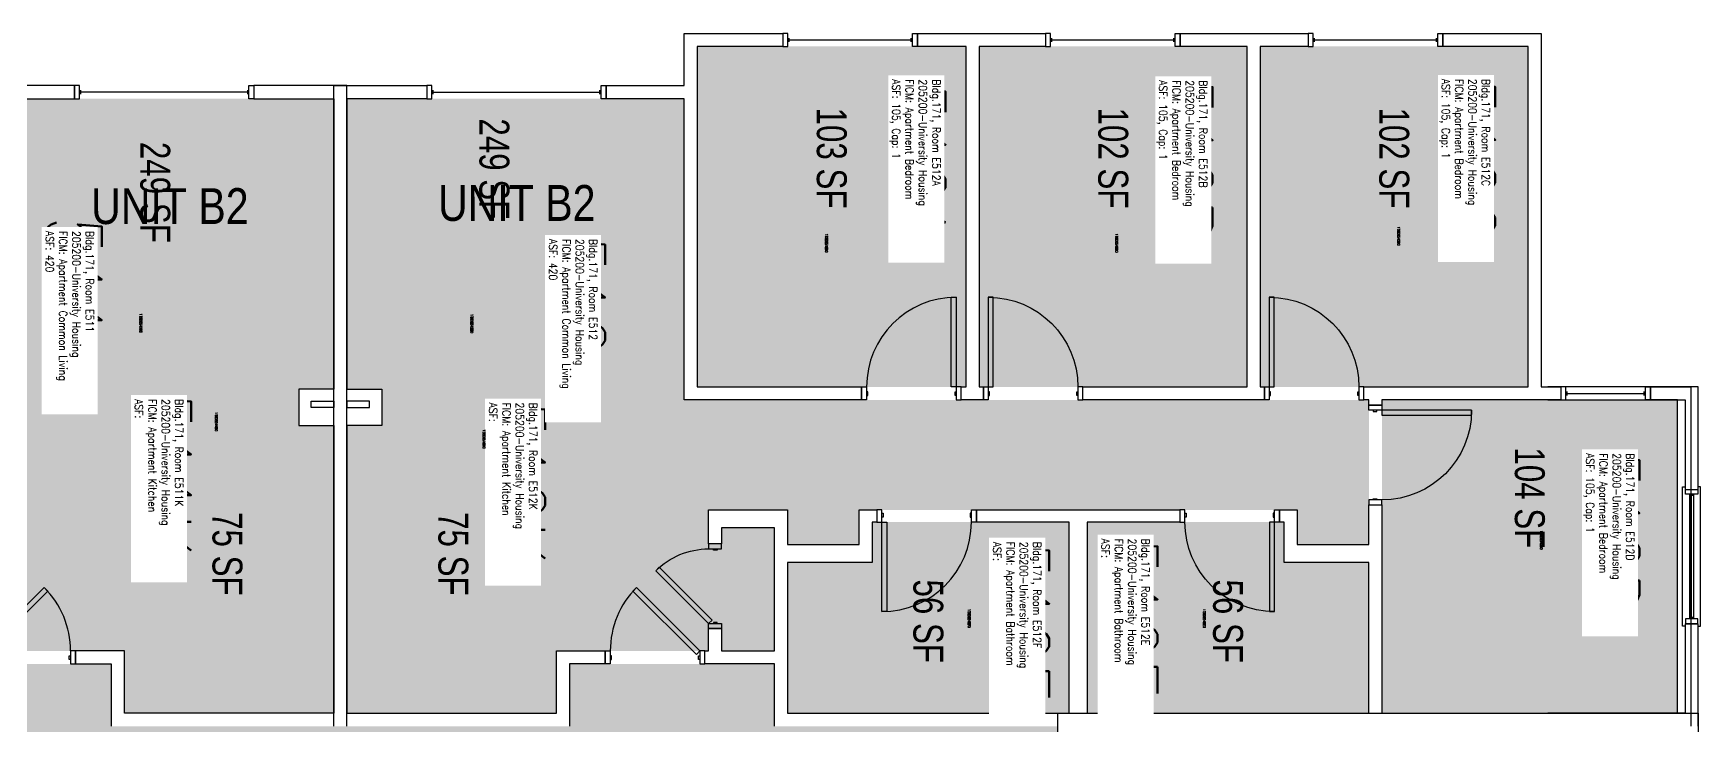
# Model space of a CAD drawing. Header units: inches. Extents: x 9163 to 12690, y -254 to 1288.
# Drawn here: x 12000 to 12670, y 1009 to 1288 of the extents above; entities that cross this region are included whole.
import ezdxf
from ezdxf.enums import TextEntityAlignment as Align

# ---------------------------------------------------------------- set-up
doc = ezdxf.new("R2010")
doc.units = ezdxf.units.IN
doc.header["$LTSCALE"] = 48
doc.header["$MEASUREMENT"] = 0
for name, color, linetype in [('A-AREA-IDEN', 1, 'Continuous'), ('A-DOOR', 2, 'Continuous'), ('A-GLAZ', 1, 'Continuous'), ('A-IDEN-RNUM', 7, 'Continuous'), ('A-IDEN-SNUM', 4, 'Continuous'), ('A-IDEN-VNUM', 4, 'Continuous'), ('A-WALL', 5, 'Continuous'), ('AREA-TEXT', 3, 'Continuous'), ('Rooms-Category-Color', 7, 'Continuous'), ('Rooms-College-Color', 7, 'Continuous'), ('Rooms-Department-Color', 7, 'Continuous'), ('Rooms-Division-Color', 7, 'Continuous'), ('Rooms-Information', 7, 'Continuous')]:
    doc.layers.add(name, color=color, linetype=linetype)
doc.styles.add('AREA', font='arial.ttf', dxfattribs={"width": 0.75, "height": 12})
doc.styles.add('ROOMSNUMBER', font='txt.shx', dxfattribs={"height": 0.03})
doc.styles.add('ROOMVNUMBER', font='simplex.shx', dxfattribs={"width": 0.85})
doc.styles.get("Standard").update_dxf_attribs({"font": 'ARIALN.TTF'})

msp = doc.modelspace()

# ---------------------------------------------------------------- hatches: boundary and pattern name
h = msp.add_hatch()
h.set_pattern_fill('ANSI31', color=256, style=0)
h.set_pattern_definition([(135, (12724.81471, 1660.34839), (0.088388348, 0.088388348), [])])
h.paths.add_polyline_path([(12393.34, 1076.4), (12334.61, 1076.4), (12334.61, 1067.19), (12393.34, 1067.19)], flags=9)
at = {"layer": 'Rooms-Category-Color', "true_color": 0x728ef3}
for points in [[(12374.58, 1282.26), (12266.58, 1282.26), (12266.58, 1145.51), (12374.58, 1145.51), (12374.57, 1281.81)], [(12487.46, 1282.26), (12379.83, 1282.26), (12379.82, 1145.52), (12487.46, 1145.51), (12487.44, 1281.81)], [(12492.71, 1282.26), (12600.33, 1282.26), (12600.33, 1145.51), (12492.69, 1145.52), (12492.69, 1281.81)], [(12120.58, 1144.63), (12036.44, 1144.63), (12036.44, 1039.51), (11975.31, 1039.51), (11975.31, 1048.46), (11970.06, 1048.46), (11970.06, 1039.51), (11948.87, 1039.51), (11948.87, 1088.88), (11970.06, 1088.88), (11970.06, 1082.46), (11975.31, 1082.46), (11975.31, 1096.13), (11943.62, 1096.13), (11943.62, 1082.26), (11914.87, 1082.26), (11914.87, 1096.13), (11738.83, 1096.13), (11738.83, 1082.26), (11710.08, 1082.26), (11710.08, 1140.26), (11985.08, 1140.26), (11985.08, 1261.26), (12120.58, 1261.26)], [(12125.83, 1144.63), (12209.98, 1144.63), (12209.98, 1039.51), (12271.1, 1039.51), (12271.1, 1048.46), (12276.35, 1048.46), (12276.35, 1039.51), (12297.55, 1039.51), (12297.55, 1088.88), (12276.35, 1088.88), (12276.35, 1082.46), (12271.1, 1082.46), (12271.1, 1096.13), (12302.8, 1096.13), (12302.8, 1082.26), (12331.55, 1082.26), (12331.55, 1096.13), (12507.58, 1096.13), (12507.58, 1082.26), (12536.33, 1082.26), (12536.33, 1140.26), (12261.33, 1140.26), (12261.33, 1261.26), (12125.83, 1261.26)], [(12036.44, 1014.51), (12036.44, 1144.63), (12106.58, 1144.63), (12106.58, 1130.01), (12120.58, 1130.01), (12120.58, 1014.51)], [(12209.98, 1014.51), (12209.98, 1144.63), (12139.83, 1144.63), (12139.83, 1130.01), (12125.83, 1130.01), (12125.83, 1014.51)], [(12660.32, 1014.51), (12660.33, 1140.26), (12541.58, 1140.26), (12541.58, 1014.51)], [(12415.93, 1014.51), (12302.8, 1014.51), (12302.8, 1075.01), (12336.8, 1075.01), (12336.8, 1091.26), (12415.94, 1091.26)], [(12502.32, 1091.26), (12423.19, 1091.26), (12423.19, 1014.51), (12536.32, 1014.51), (12536.33, 1075.01), (12502.33, 1075.01)]]:
    msp.add_hatch(color=171, dxfattribs=at).paths.add_polyline_path(points)
at = {"layer": 'Rooms-Category-Color', "true_color": 0xadadad}
msp.add_hatch(color=253, dxfattribs=at).paths.add_polyline_path([(11567.83, 967.26), (11573.08, 967.26), (11573.08, 955.26), (11586.08, 955.26), (11586.08, 949.26), (11718.14, 949.26), (11718.14, 925.25), (11979.46, 925.25), (11979.46, 949.26), (12351.33, 949.26), (12351.33, 915.16), (12326.33, 915.16), (12326.33, 856.04), (12351.33, 856.04), (12351.33, 233.63), (12411.33, 233.63), (12411.33, 271.26), (12411.33, 837.54), (12436.33, 837.54), (12436.33, 919.86), (12411.33, 919.86), (12411.33, 1009.26), (12297.55, 1009.26), (12297.55, 1034.26), (12215.23, 1034.26), (12215.23, 1009.26), (12031.19, 1009.26), (12031.19, 1034.26), (11948.87, 1034.26), (11948.87, 1009.26), (11567.83, 1009.26)])
at = {"layer": 'Rooms-College-Color', "true_color": 0xadadad}
for points in [[(12374.58, 1282.26), (12266.58, 1282.26), (12266.58, 1145.51), (12374.58, 1145.51), (12374.57, 1281.81)], [(12487.46, 1282.26), (12379.83, 1282.26), (12379.82, 1145.52), (12487.46, 1145.51), (12487.44, 1281.81)], [(12492.71, 1282.26), (12600.33, 1282.26), (12600.33, 1145.51), (12492.69, 1145.52), (12492.69, 1281.81)], [(12120.58, 1144.63), (12036.44, 1144.63), (12036.44, 1039.51), (11975.31, 1039.51), (11975.31, 1048.46), (11970.06, 1048.46), (11970.06, 1039.51), (11948.87, 1039.51), (11948.87, 1088.88), (11970.06, 1088.88), (11970.06, 1082.46), (11975.31, 1082.46), (11975.31, 1096.13), (11943.62, 1096.13), (11943.62, 1082.26), (11914.87, 1082.26), (11914.87, 1096.13), (11738.83, 1096.13), (11738.83, 1082.26), (11710.08, 1082.26), (11710.08, 1140.26), (11985.08, 1140.26), (11985.08, 1261.26), (12120.58, 1261.26)], [(12125.83, 1144.63), (12209.98, 1144.63), (12209.98, 1039.51), (12271.1, 1039.51), (12271.1, 1048.46), (12276.35, 1048.46), (12276.35, 1039.51), (12297.55, 1039.51), (12297.55, 1088.88), (12276.35, 1088.88), (12276.35, 1082.46), (12271.1, 1082.46), (12271.1, 1096.13), (12302.8, 1096.13), (12302.8, 1082.26), (12331.55, 1082.26), (12331.55, 1096.13), (12507.58, 1096.13), (12507.58, 1082.26), (12536.33, 1082.26), (12536.33, 1140.26), (12261.33, 1140.26), (12261.33, 1261.26), (12125.83, 1261.26)], [(12036.44, 1014.51), (12036.44, 1144.63), (12106.58, 1144.63), (12106.58, 1130.01), (12120.58, 1130.01), (12120.58, 1014.51)], [(12209.98, 1014.51), (12209.98, 1144.63), (12139.83, 1144.63), (12139.83, 1130.01), (12125.83, 1130.01), (12125.83, 1014.51)], [(12660.32, 1014.51), (12660.33, 1140.26), (12541.58, 1140.26), (12541.58, 1014.51)], [(12415.93, 1014.51), (12302.8, 1014.51), (12302.8, 1075.01), (12336.8, 1075.01), (12336.8, 1091.26), (12415.94, 1091.26)], [(12502.32, 1091.26), (12423.19, 1091.26), (12423.19, 1014.51), (12536.32, 1014.51), (12536.33, 1075.01), (12502.33, 1075.01)], [(11567.83, 967.26), (11573.08, 967.26), (11573.08, 955.26), (11586.08, 955.26), (11586.08, 949.26), (11718.14, 949.26), (11718.14, 925.25), (11979.46, 925.25), (11979.46, 949.26), (12351.33, 949.26), (12351.33, 915.16), (12326.33, 915.16), (12326.33, 856.04), (12351.33, 856.04), (12351.33, 233.63), (12411.33, 233.63), (12411.33, 271.26), (12411.33, 837.54), (12436.33, 837.54), (12436.33, 919.86), (12411.33, 919.86), (12411.33, 1009.26), (12297.55, 1009.26), (12297.55, 1034.26), (12215.23, 1034.26), (12215.23, 1009.26), (12031.19, 1009.26), (12031.19, 1034.26), (11948.87, 1034.26), (11948.87, 1009.26), (11567.83, 1009.26)]]:
    msp.add_hatch(color=253, dxfattribs=at).paths.add_polyline_path(points)
at = {"layer": 'Rooms-Department-Color', "true_color": 0x604aed}
for points in [[(12374.58, 1282.26), (12266.58, 1282.26), (12266.58, 1145.51), (12374.58, 1145.51), (12374.57, 1281.81)], [(12487.46, 1282.26), (12379.83, 1282.26), (12379.82, 1145.52), (12487.46, 1145.51), (12487.44, 1281.81)], [(12492.71, 1282.26), (12600.33, 1282.26), (12600.33, 1145.51), (12492.69, 1145.52), (12492.69, 1281.81)], [(12120.58, 1144.63), (12036.44, 1144.63), (12036.44, 1039.51), (11975.31, 1039.51), (11975.31, 1048.46), (11970.06, 1048.46), (11970.06, 1039.51), (11948.87, 1039.51), (11948.87, 1088.88), (11970.06, 1088.88), (11970.06, 1082.46), (11975.31, 1082.46), (11975.31, 1096.13), (11943.62, 1096.13), (11943.62, 1082.26), (11914.87, 1082.26), (11914.87, 1096.13), (11738.83, 1096.13), (11738.83, 1082.26), (11710.08, 1082.26), (11710.08, 1140.26), (11985.08, 1140.26), (11985.08, 1261.26), (12120.58, 1261.26)], [(12125.83, 1144.63), (12209.98, 1144.63), (12209.98, 1039.51), (12271.1, 1039.51), (12271.1, 1048.46), (12276.35, 1048.46), (12276.35, 1039.51), (12297.55, 1039.51), (12297.55, 1088.88), (12276.35, 1088.88), (12276.35, 1082.46), (12271.1, 1082.46), (12271.1, 1096.13), (12302.8, 1096.13), (12302.8, 1082.26), (12331.55, 1082.26), (12331.55, 1096.13), (12507.58, 1096.13), (12507.58, 1082.26), (12536.33, 1082.26), (12536.33, 1140.26), (12261.33, 1140.26), (12261.33, 1261.26), (12125.83, 1261.26)], [(12036.44, 1014.51), (12036.44, 1144.63), (12106.58, 1144.63), (12106.58, 1130.01), (12120.58, 1130.01), (12120.58, 1014.51)], [(12209.98, 1014.51), (12209.98, 1144.63), (12139.83, 1144.63), (12139.83, 1130.01), (12125.83, 1130.01), (12125.83, 1014.51)], [(12660.32, 1014.51), (12660.33, 1140.26), (12541.58, 1140.26), (12541.58, 1014.51)], [(12415.93, 1014.51), (12302.8, 1014.51), (12302.8, 1075.01), (12336.8, 1075.01), (12336.8, 1091.26), (12415.94, 1091.26)], [(12502.32, 1091.26), (12423.19, 1091.26), (12423.19, 1014.51), (12536.32, 1014.51), (12536.33, 1075.01), (12502.33, 1075.01)]]:
    msp.add_hatch(color=173, dxfattribs=at).paths.add_polyline_path(points)
at = {"layer": 'Rooms-Department-Color', "true_color": 0xacacac}
msp.add_hatch(color=253, dxfattribs=at).paths.add_polyline_path([(11567.83, 967.26), (11573.08, 967.26), (11573.08, 955.26), (11586.08, 955.26), (11586.08, 949.26), (11718.14, 949.26), (11718.14, 925.25), (11979.46, 925.25), (11979.46, 949.26), (12351.33, 949.26), (12351.33, 915.16), (12326.33, 915.16), (12326.33, 856.04), (12351.33, 856.04), (12351.33, 233.63), (12411.33, 233.63), (12411.33, 271.26), (12411.33, 837.54), (12436.33, 837.54), (12436.33, 919.86), (12411.33, 919.86), (12411.33, 1009.26), (12297.55, 1009.26), (12297.55, 1034.26), (12215.23, 1034.26), (12215.23, 1009.26), (12031.19, 1009.26), (12031.19, 1034.26), (11948.87, 1034.26), (11948.87, 1009.26), (11567.83, 1009.26)])
at = {"layer": 'Rooms-Division-Color', "true_color": 0x604aed}
for points in [[(12374.58, 1282.26), (12266.58, 1282.26), (12266.58, 1145.51), (12374.58, 1145.51), (12374.57, 1281.81)], [(12487.46, 1282.26), (12379.83, 1282.26), (12379.82, 1145.52), (12487.46, 1145.51), (12487.44, 1281.81)], [(12492.71, 1282.26), (12600.33, 1282.26), (12600.33, 1145.51), (12492.69, 1145.52), (12492.69, 1281.81)], [(12120.58, 1144.63), (12036.44, 1144.63), (12036.44, 1039.51), (11975.31, 1039.51), (11975.31, 1048.46), (11970.06, 1048.46), (11970.06, 1039.51), (11948.87, 1039.51), (11948.87, 1088.88), (11970.06, 1088.88), (11970.06, 1082.46), (11975.31, 1082.46), (11975.31, 1096.13), (11943.62, 1096.13), (11943.62, 1082.26), (11914.87, 1082.26), (11914.87, 1096.13), (11738.83, 1096.13), (11738.83, 1082.26), (11710.08, 1082.26), (11710.08, 1140.26), (11985.08, 1140.26), (11985.08, 1261.26), (12120.58, 1261.26)], [(12125.83, 1144.63), (12209.98, 1144.63), (12209.98, 1039.51), (12271.1, 1039.51), (12271.1, 1048.46), (12276.35, 1048.46), (12276.35, 1039.51), (12297.55, 1039.51), (12297.55, 1088.88), (12276.35, 1088.88), (12276.35, 1082.46), (12271.1, 1082.46), (12271.1, 1096.13), (12302.8, 1096.13), (12302.8, 1082.26), (12331.55, 1082.26), (12331.55, 1096.13), (12507.58, 1096.13), (12507.58, 1082.26), (12536.33, 1082.26), (12536.33, 1140.26), (12261.33, 1140.26), (12261.33, 1261.26), (12125.83, 1261.26)], [(12036.44, 1014.51), (12036.44, 1144.63), (12106.58, 1144.63), (12106.58, 1130.01), (12120.58, 1130.01), (12120.58, 1014.51)], [(12209.98, 1014.51), (12209.98, 1144.63), (12139.83, 1144.63), (12139.83, 1130.01), (12125.83, 1130.01), (12125.83, 1014.51)], [(12660.32, 1014.51), (12660.33, 1140.26), (12541.58, 1140.26), (12541.58, 1014.51)], [(12415.93, 1014.51), (12302.8, 1014.51), (12302.8, 1075.01), (12336.8, 1075.01), (12336.8, 1091.26), (12415.94, 1091.26)], [(12502.32, 1091.26), (12423.19, 1091.26), (12423.19, 1014.51), (12536.32, 1014.51), (12536.33, 1075.01), (12502.33, 1075.01)]]:
    msp.add_hatch(color=173, dxfattribs=at).paths.add_polyline_path(points)
at = {"layer": 'Rooms-Division-Color', "true_color": 0xadadad}
msp.add_hatch(color=253, dxfattribs=at).paths.add_polyline_path([(11567.83, 967.26), (11573.08, 967.26), (11573.08, 955.26), (11586.08, 955.26), (11586.08, 949.26), (11718.14, 949.26), (11718.14, 925.25), (11979.46, 925.25), (11979.46, 949.26), (12351.33, 949.26), (12351.33, 915.16), (12326.33, 915.16), (12326.33, 856.04), (12351.33, 856.04), (12351.33, 233.63), (12411.33, 233.63), (12411.33, 271.26), (12411.33, 837.54), (12436.33, 837.54), (12436.33, 919.86), (12411.33, 919.86), (12411.33, 1009.26), (12297.55, 1009.26), (12297.55, 1034.26), (12215.23, 1034.26), (12215.23, 1009.26), (12031.19, 1009.26), (12031.19, 1034.26), (11948.87, 1034.26), (11948.87, 1009.26), (11567.83, 1009.26)])

# ---------------------------------------------------------------- linework, layer by layer
at = {"layer": 'A-DOOR'}
for points in [[(12370.58, 1145.51), (12368.58, 1145.51), (12368.58, 1181.51), (12370.58, 1181.51)], [(12383.46, 1145.51), (12385.46, 1145.51), (12385.46, 1181.51), (12383.46, 1181.51)], [(12496.33, 1145.51), (12498.33, 1145.51), (12498.33, 1181.51), (12496.33, 1181.51)], [(12334.58, 1140.26), (12332.58, 1140.26), (12332.58, 1145.51), (12334.58, 1145.51)], [(12370.58, 1140.26), (12372.58, 1140.26), (12372.58, 1145.51), (12370.58, 1145.51)], [(12383.46, 1140.26), (12381.46, 1140.26), (12381.46, 1145.51), (12383.46, 1145.51)], [(12419.46, 1140.26), (12421.46, 1140.26), (12421.46, 1145.51), (12419.46, 1145.51)], [(12496.33, 1140.26), (12494.33, 1140.26), (12494.33, 1145.51), (12496.33, 1145.51)], [(12532.33, 1140.26), (12534.33, 1140.26), (12534.33, 1145.51), (12532.33, 1145.51)], [(12334.58, 1142.01), (12335.08, 1142.01), (12335.08, 1143.51), (12334.58, 1143.51)], [(12370.58, 1142.01), (12370.08, 1142.01), (12370.08, 1143.51), (12370.58, 1143.51)], [(12383.46, 1142.01), (12383.96, 1142.01), (12383.96, 1143.51), (12383.46, 1143.51)], [(12419.46, 1142.01), (12418.96, 1142.01), (12418.96, 1143.51), (12419.46, 1143.51)], [(12496.33, 1142.01), (12496.83, 1142.01), (12496.83, 1143.51), (12496.33, 1143.51)], [(12532.33, 1142.01), (12531.83, 1142.01), (12531.83, 1143.51), (12532.33, 1143.51)], [(12536.33, 1136.13), (12536.33, 1138.13), (12541.58, 1138.13), (12541.58, 1136.13)], [(12538.08, 1136.13), (12538.08, 1135.63), (12539.58, 1135.63), (12539.58, 1136.13)], [(12541.58, 1136.13), (12541.58, 1134.13), (12577.58, 1134.13), (12577.58, 1136.13)], [(12536.33, 1100.13), (12536.33, 1098.13), (12541.58, 1098.13), (12541.58, 1100.13)], [(12538.08, 1100.13), (12538.08, 1100.63), (12539.58, 1100.63), (12539.58, 1100.13)], [(12340.69, 1096.13), (12338.69, 1096.13), (12338.69, 1091.26), (12340.69, 1091.26)], [(12340.69, 1094.76), (12341.19, 1094.76), (12341.19, 1093.26), (12340.69, 1093.26)], [(12376.69, 1094.76), (12376.19, 1094.76), (12376.19, 1093.26), (12376.69, 1093.26)], [(12376.69, 1096.13), (12378.69, 1096.13), (12378.69, 1091.26), (12376.69, 1091.26)], [(12462.44, 1096.13), (12460.44, 1096.13), (12460.44, 1091.26), (12462.44, 1091.26)], [(12462.44, 1094.76), (12462.94, 1094.76), (12462.94, 1093.26), (12462.44, 1093.26)], [(12498.44, 1094.76), (12497.94, 1094.76), (12497.94, 1093.26), (12498.44, 1093.26)], [(12498.44, 1096.13), (12500.44, 1096.13), (12500.44, 1091.26), (12498.44, 1091.26)], [(12340.69, 1091.26), (12342.69, 1091.26), (12342.69, 1055.26), (12340.69, 1055.26)], [(12498.44, 1091.26), (12496.44, 1091.26), (12496.44, 1055.26), (12498.44, 1055.26)], [(12276.35, 1080.46), (12276.35, 1082.46), (12271.1, 1082.46), (12271.1, 1080.46)], [(12274.6, 1080.46), (12274.6, 1079.96), (12273.1, 1079.96), (12273.1, 1080.46)], [(12271.1, 1050.46), (12272.52, 1051.87), (12251.3, 1073.08), (12249.89, 1071.67)], [(11978.8, 1039.51), (11980.22, 1038.09), (12005.67, 1063.55), (12004.26, 1064.96)], [(12267.61, 1039.51), (12266.2, 1038.09), (12240.74, 1063.55), (12242.16, 1064.96)], [(12276.35, 1050.46), (12276.35, 1048.46), (12271.1, 1048.46), (12271.1, 1050.46)], [(12274.6, 1050.46), (12274.6, 1050.96), (12273.1, 1050.96), (12273.1, 1050.46)], [(12014.8, 1034.26), (12016.8, 1034.26), (12016.8, 1039.51), (12014.8, 1039.51)], [(12231.61, 1034.26), (12229.61, 1034.26), (12229.61, 1039.51), (12231.61, 1039.51)], [(12267.61, 1034.26), (12269.61, 1034.26), (12269.61, 1039.51), (12267.61, 1039.51)], [(12014.8, 1036.01), (12014.3, 1036.01), (12014.3, 1037.51), (12014.8, 1037.51)], [(12231.61, 1036.01), (12232.11, 1036.01), (12232.11, 1037.51), (12231.61, 1037.51)], [(12267.61, 1036.01), (12267.11, 1036.01), (12267.11, 1037.51), (12267.61, 1037.51)]]:
    msp.add_lwpolyline(points, close=True, dxfattribs=at)
for centre, start, end in [((12370.58, 1145.51), 90, 180), ((12340.69, 1091.26), 270, 0), ((11978.8, 1039.51), 0, 45), ((12267.61, 1039.51), 135, 180)]:
    msp.add_arc(centre, 36, start, end, dxfattribs=at)
at = {"layer": 'A-DOOR', "extrusion": (0, 0, -1)}
for centre, radius, start, end in [((-12383.46, 1145.51), 36, 90, 180), ((-12496.33, 1145.51), 36, 90, 180), ((-12541.58, 1136.13), 36, 180, 270), ((-12498.44, 1091.26), 36, 270, 0), ((-12271.1, 1050.46), 30, 45, 90)]:
    msp.add_arc(centre, radius, start, end, dxfattribs=at)
at = {"layer": 'A-GLAZ'}
for p, q in [((12303.49, 1284.13), (12303.49, 1285.63)), ((12303.49, 1284.88), (12352.49, 1284.88)), ((12352.49, 1284.13), (12352.49, 1285.63)), ((12408.96, 1284.13), (12408.96, 1285.63)), ((12408.96, 1284.88), (12457.96, 1284.88)), ((12457.96, 1284.13), (12457.96, 1285.63)), ((12514.48, 1284.13), (12514.48, 1285.63)), ((12514.48, 1284.88), (12563.48, 1284.88)), ((12563.48, 1284.13), (12563.48, 1285.63)), ((12018.97, 1263.13), (12018.97, 1264.63)), ((12085.97, 1263.88), (12018.97, 1263.88)), ((12085.97, 1263.13), (12085.97, 1264.63)), ((12160.45, 1263.13), (12160.45, 1264.63)), ((12160.45, 1263.88), (12227.45, 1263.88)), ((12227.45, 1263.13), (12227.45, 1264.63)), ((12615.95, 1142.13), (12615.95, 1143.63)), ((12615.95, 1142.88), (12646.95, 1142.88)), ((12646.95, 1142.13), (12646.95, 1143.63)), ((12662.33, 1049.38), (12662.33, 1105.38)), ((12662.33, 1105.38), (12663.33, 1105.38)), ((12669.58, 1105.38), (12668.58, 1105.38)), ((12669.58, 1049.38), (12669.58, 1105.38)), ((12663.46, 1102.38), (12663.46, 1104.38)), ((12663.46, 1104.38), (12668.46, 1104.38)), ((12668.46, 1102.38), (12663.46, 1102.38)), ((12665.21, 1052.38), (12665.21, 1102.38)), ((12665.21, 1102.38), (12666.71, 1102.38)), ((12666.71, 1101.88), (12665.21, 1101.88)), ((12665.96, 1052.88), (12665.96, 1101.88)), ((12666.71, 1102.38), (12666.71, 1052.38)), ((12668.46, 1104.38), (12668.46, 1102.38)), ((12663.46, 1052.38), (12663.46, 1050.38)), ((12668.46, 1052.38), (12663.46, 1052.38)), ((12666.71, 1052.88), (12665.21, 1052.88)), ((12666.71, 1052.38), (12665.21, 1052.38)), ((12668.46, 1050.38), (12668.46, 1052.38)), ((12663.33, 1049.38), (12662.33, 1049.38)), ((12663.46, 1050.38), (12668.46, 1050.38)), ((12668.58, 1049.38), (12669.58, 1049.38))]:
    msp.add_line(p, q, dxfattribs=at)
for points in [[(12302.99, 1287.51), (12300.99, 1287.51), (12300.99, 1282.26), (12302.99, 1282.26)], [(12352.99, 1287.51), (12354.99, 1287.51), (12354.99, 1282.26), (12352.99, 1282.26)], [(12408.46, 1287.51), (12406.46, 1287.51), (12406.46, 1282.26), (12408.46, 1282.26)], [(12458.46, 1287.51), (12460.46, 1287.51), (12460.46, 1282.26), (12458.46, 1282.26)], [(12513.98, 1287.51), (12511.98, 1287.51), (12511.98, 1282.26), (12513.98, 1282.26)], [(12563.98, 1287.51), (12565.98, 1287.51), (12565.98, 1282.26), (12563.98, 1282.26)], [(12018.47, 1266.51), (12016.47, 1266.51), (12016.47, 1261.26), (12018.47, 1261.26)], [(12086.47, 1266.51), (12088.47, 1266.51), (12088.47, 1261.26), (12086.47, 1261.26)], [(12159.95, 1266.51), (12157.95, 1266.51), (12157.95, 1261.26), (12159.95, 1261.26)], [(12227.95, 1266.51), (12229.95, 1266.51), (12229.95, 1261.26), (12227.95, 1261.26)], [(12615.45, 1145.51), (12613.45, 1145.51), (12613.45, 1140.26), (12615.45, 1140.26)], [(12647.45, 1145.51), (12649.45, 1145.51), (12649.45, 1140.26), (12647.45, 1140.26)]]:
    msp.add_lwpolyline(points, close=True, dxfattribs=at)
at = {"layer": 'A-WALL'}
for p, q in [((12261.33, 1287.51), (12300.99, 1287.51)), ((12261.33, 1266.51), (12261.33, 1287.51)), ((12300.99, 1287.51), (12300.99, 1282.26)), ((12354.99, 1287.51), (12406.46, 1287.51)), ((12354.99, 1282.26), (12354.99, 1287.51)), ((12406.46, 1287.51), (12406.46, 1282.26)), ((12460.46, 1282.26), (12460.46, 1287.51)), ((12460.46, 1287.51), (12511.98, 1287.51)), ((12511.98, 1287.51), (12511.98, 1282.26)), ((12565.98, 1287.51), (12605.58, 1287.51)), ((12565.98, 1282.26), (12565.98, 1287.51)), ((12605.58, 1287.51), (12605.58, 1145.51)), ((12300.99, 1282.26), (12266.58, 1282.26)), ((12266.58, 1282.26), (12266.58, 1145.51)), ((12374.58, 1282.26), (12354.99, 1282.26)), ((12374.58, 1145.51), (12374.58, 1282.26)), ((12406.46, 1282.26), (12379.83, 1282.26)), ((12379.83, 1282.26), (12379.83, 1145.51)), ((12487.46, 1282.26), (12460.46, 1282.26)), ((12487.46, 1145.51), (12487.46, 1282.26)), ((12492.71, 1282.26), (12492.71, 1145.51)), ((12511.98, 1282.26), (12492.71, 1282.26)), ((12600.33, 1282.26), (12565.98, 1282.26)), ((12600.33, 1145.51), (12600.33, 1282.26)), ((12016.47, 1266.51), (11985.08, 1266.51)), ((12016.47, 1261.26), (12016.47, 1266.51)), ((12125.83, 1266.51), (12088.47, 1266.51)), ((12088.47, 1266.51), (12088.47, 1261.26)), ((12120.58, 1266.51), (12157.95, 1266.51)), ((12120.58, 1009.26), (12120.58, 1266.51)), ((12125.83, 1009.26), (12125.83, 1266.51)), ((12157.95, 1266.51), (12157.95, 1261.26)), ((12229.95, 1266.51), (12261.33, 1266.51)), ((12229.95, 1261.26), (12229.95, 1266.51)), ((11985.08, 1261.26), (12016.47, 1261.26)), ((12088.47, 1261.26), (12120.58, 1261.26)), ((12120.58, 1261.26), (12120.58, 1144.63)), ((12157.95, 1261.26), (12125.83, 1261.26)), ((12125.83, 1261.26), (12125.83, 1144.63)), ((12261.33, 1261.26), (12229.95, 1261.26)), ((12261.33, 1140.26), (12261.33, 1261.26)), ((12266.58, 1145.51), (12332.58, 1145.51)), ((12332.58, 1145.51), (12332.58, 1140.26)), ((12372.58, 1145.51), (12374.58, 1145.51)), ((12372.58, 1140.26), (12372.58, 1145.51)), ((12379.83, 1145.51), (12381.46, 1145.51)), ((12381.46, 1145.51), (12381.46, 1140.26)), ((12421.46, 1145.51), (12487.46, 1145.51)), ((12421.46, 1140.26), (12421.46, 1145.51)), ((12492.71, 1145.51), (12494.33, 1145.51)), ((12494.33, 1145.51), (12494.33, 1140.26)), ((12534.33, 1145.51), (12600.33, 1145.51)), ((12534.33, 1140.26), (12534.33, 1145.51)), ((12605.58, 1145.51), (12613.45, 1145.51)), ((12668.58, 1145.51), (12608.2, 1145.51)), ((12613.45, 1145.51), (12613.45, 1140.26)), ((12649.45, 1145.51), (12665.58, 1145.51)), ((12649.45, 1140.26), (12649.45, 1145.51)), ((12665.58, 1145.51), (12665.58, 1009.26)), ((12668.58, 1104.38), (12668.58, 1145.51)), ((12106.58, 1144.63), (12106.58, 1130.01)), ((12120.58, 1144.63), (12106.58, 1144.63)), ((12111.46, 1137.26), (12111.46, 1139.76)), ((12111.46, 1139.76), (12120.58, 1139.76)), ((12120.58, 1139.76), (12120.58, 1137.26)), ((12125.83, 1144.63), (12139.83, 1144.63)), ((12125.83, 1139.76), (12125.83, 1137.26)), ((12134.96, 1139.76), (12125.83, 1139.76)), ((12134.96, 1137.26), (12134.96, 1139.76)), ((12139.83, 1144.63), (12139.83, 1130.01)), ((12332.58, 1140.26), (12261.33, 1140.26)), ((12381.46, 1140.26), (12372.58, 1140.26)), ((12494.33, 1140.26), (12421.46, 1140.26)), ((12536.33, 1140.26), (12534.33, 1140.26)), ((12536.33, 1138.13), (12536.33, 1140.26)), ((12604.96, 1140.26), (12541.58, 1140.26)), ((12541.58, 1140.26), (12541.58, 1138.13)), ((12613.45, 1140.26), (12604.96, 1140.26)), ((12608.2, 1140.26), (12663.33, 1140.26)), ((12660.33, 1140.26), (12649.45, 1140.26)), ((12660.33, 1014.51), (12660.33, 1140.26)), ((12663.33, 1140.26), (12663.33, 1104.38)), ((12120.58, 1137.26), (12111.46, 1137.26)), ((12125.83, 1137.26), (12134.96, 1137.26)), ((12541.58, 1138.13), (12536.33, 1138.13)), ((12106.58, 1130.01), (12120.58, 1130.01)), ((12120.58, 1130.01), (12120.58, 1014.51)), ((12125.83, 1130.01), (12125.83, 1014.51)), ((12139.83, 1130.01), (12125.83, 1130.01)), ((12663.33, 1104.38), (12668.58, 1104.38)), ((12271.1, 1096.13), (12302.8, 1096.13)), ((12271.1, 1082.46), (12271.1, 1096.13)), ((12302.8, 1096.13), (12302.8, 1082.26)), ((12331.55, 1096.13), (12338.69, 1096.13)), ((12331.55, 1082.26), (12331.55, 1096.13)), ((12338.69, 1096.13), (12338.69, 1091.26)), ((12378.69, 1096.13), (12460.44, 1096.13)), ((12378.69, 1091.26), (12378.69, 1096.13)), ((12460.44, 1096.13), (12460.44, 1091.26)), ((12500.44, 1096.13), (12507.58, 1096.13)), ((12500.44, 1091.26), (12500.44, 1096.13)), ((12507.58, 1096.13), (12507.58, 1082.26)), ((12536.33, 1095.51), (12536.33, 1098.13)), ((12536.33, 1098.13), (12541.58, 1098.13)), ((12536.33, 1082.26), (12536.33, 1095.51)), ((12541.58, 1098.13), (12541.58, 1095.51)), ((12541.58, 1095.51), (12541.58, 1014.51)), ((12297.55, 1088.88), (12276.35, 1088.88)), ((12276.35, 1088.88), (12276.35, 1082.46)), ((12297.55, 1039.51), (12297.55, 1088.88)), ((12338.69, 1091.26), (12336.8, 1091.26)), ((12336.8, 1091.26), (12336.8, 1075.01)), ((12415.94, 1091.26), (12378.69, 1091.26)), ((12415.94, 1014.51), (12415.94, 1091.26)), ((12460.44, 1091.26), (12423.19, 1091.26)), ((12423.19, 1091.26), (12423.19, 1014.51)), ((12502.33, 1091.26), (12500.44, 1091.26)), ((12502.33, 1075.01), (12502.33, 1091.26)), ((12276.35, 1082.46), (12271.1, 1082.46)), ((12302.8, 1082.26), (12331.55, 1082.26)), ((12507.58, 1082.26), (12536.33, 1082.26)), ((12336.8, 1075.01), (12302.8, 1075.01)), ((12302.8, 1075.01), (12302.8, 1014.51)), ((12536.33, 1075.01), (12502.33, 1075.01)), ((12536.33, 1014.51), (12536.33, 1075.01)), ((12271.1, 1039.51), (12271.1, 1048.46)), ((12271.1, 1048.46), (12276.35, 1048.46)), ((12276.35, 1048.46), (12276.35, 1039.51)), ((12663.33, 1050.38), (12663.33, 1014.51)), ((12668.58, 1050.38), (12663.33, 1050.38)), ((12668.58, 1009.26), (12668.58, 1050.38)), ((12036.44, 1039.51), (12016.8, 1039.51)), ((12016.8, 1039.51), (12016.8, 1034.26)), ((12036.44, 1014.51), (12036.44, 1039.51)), ((12209.98, 1039.51), (12229.61, 1039.51)), ((12209.98, 1014.51), (12209.98, 1039.51)), ((12229.61, 1039.51), (12229.61, 1034.26)), ((12269.61, 1039.51), (12271.1, 1039.51)), ((12269.61, 1034.26), (12269.61, 1039.51)), ((12276.35, 1039.51), (12297.55, 1039.51)), ((12016.8, 1034.26), (12031.19, 1034.26)), ((12031.19, 1034.26), (12031.19, 1009.26)), ((12229.61, 1034.26), (12215.23, 1034.26)), ((12215.23, 1034.26), (12215.23, 1009.26)), ((12297.55, 1034.26), (12269.61, 1034.26)), ((12297.55, 1009.26), (12297.55, 1034.26)), ((12120.58, 1014.51), (12036.44, 1014.51)), ((12125.83, 1014.51), (12209.98, 1014.51)), ((12302.8, 1014.51), (12415.94, 1014.51)), ((12411.33, 919.86), (12411.33, 1014.51)), ((12411.33, 1014.51), (12668.58, 1014.51)), ((12423.19, 1014.51), (12536.33, 1014.51)), ((12541.58, 1014.51), (12660.33, 1014.51)), ((12663.33, 1014.51), (12608.2, 1014.51)), ((12668.58, 1014.51), (12668.58, 977.14))]:
    msp.add_line(p, q, dxfattribs=at)

# ---------------------------------------------------------------- texts
at = {"layer": 'A-AREA-IDEN'}
for p in [(12194.07, 1212.19), (12054.72, 1210.93)]:
    msp.add_text('UNIT B2', height=14.4, dxfattribs=at).set_placement(p, align=Align.CENTER)
at = {"layer": 'A-IDEN-RNUM', "style": 'ROOMSNUMBER', "width": 0.85}
for s, p in [('0512-A0', (12318.45, 1203.29)), ('0512-B0', (12435.01, 1203.29)), ('0512-C0', (12548.28, 1206.11)), ('0511-00', (12043.05, 1171.15)), ('0512-00', (12176, 1170.92)), ('0511-K0', (12073.41, 1131.54)), ('0512-K0', (12180.88, 1124.61)), ('0512-D0', (12605.62, 1084)), ('0512-F0', (12375.79, 1052.54)), ('0512-E0', (12470.26, 1052.54))]:
    msp.add_text(s, height=1, rotation=270, dxfattribs=at).set_placement(p, align=Align.MIDDLE_CENTER)
at = {"layer": 'A-IDEN-SNUM', "style": 'ROOMSNUMBER', "width": 0.85}
for s, p in [('1710E512A0', (12318.45, 1203.29)), ('1710E512B0', (12435.01, 1203.29)), ('1710E512C0', (12548.28, 1206.11)), ('1710E51100', (12043.05, 1171.15)), ('1710E51200', (12176, 1170.92)), ('1710E511K0', (12073.41, 1131.54)), ('1710E512K0', (12180.88, 1124.61)), ('1710E512D0', (12605.62, 1084)), ('1710E512F0', (12375.79, 1052.54)), ('1710E512E0', (12470.26, 1052.54))]:
    msp.add_text(s, height=1, rotation=270, dxfattribs=at).set_placement(p, align=Align.MIDDLE_CENTER)
at = {"layer": 'A-IDEN-VNUM', "style": 'ROOMVNUMBER', "width": 0.85}
for s, p in [('512A', (12355.08, 1236.24)), ('512B', (12462.27, 1236.8)), ('512C', (12575.84, 1236.9)), ('511', (12016.09, 1189.47)), ('512', (12218.29, 1182.19)), ('511K', (12051.96, 1110.59)), ('512K', (12194.2, 1107.37)), ('512D', (12633.74, 1087.01)), ('512F', (12396.66, 1051.89)), ('512E', (12440.22, 1053.18))]:
    msp.add_text(s, height=22.5, rotation=270, dxfattribs=at).set_placement(p, align=Align.MIDDLE_CENTER)
at = {"layer": 'AREA-TEXT', "style": 'AREA', "width": 0.75}
for s, p in [('249 SF', (12185.07, 1233.09)), ('103 SF', (12320.58, 1237.44)), ('102 SF', (12433.64, 1237.45)), ('102 SF', (12546.51, 1237.45)), ('249 SF', (12048.84, 1223.65)), ('104 SF', (12600.96, 1100.95)), ('75 SF', (12077.84, 1078.47)), ('75 SF', (12168.57, 1078.47)), ('56 SF', (12359.37, 1051.41)), ('56 SF', (12479.76, 1051.41))]:
    msp.add_text(s, height=12, rotation=270, dxfattribs=at).set_placement(p, align=Align.MIDDLE_CENTER)

# ---------------------------------------------------------------- next in the draw order: texts
at = {"layer": 'Rooms-Information', "char_height": 3.2143, "width": 72, "attachment_point": 7, "rotation": 270, "style": 'ROOMVNUMBER', "bg_fill": 3, "box_fill_scale": 1.5, "bg_fill_color": 256, "bg_fill_true_color": 13158600, "bg_fill_transparency": 0}
for s, insert in [('Bldg.171, Room E512A^M^J205200-University Housing^M^JFICM: Apartment Bedroom^M^JASF: 105, Cap: 1', (12343.83, 1269.03)), ('Bldg.171, Room E512B^M^J205200-University Housing^M^JFICM: Apartment Bedroom^M^JASF: 105, Cap: 1', (12451.02, 1268.67)), ('Bldg.171, Room E512C^M^J205200-University Housing^M^JFICM: Apartment Bedroom^M^JASF: 105, Cap: 1', (12564.59, 1269.23)), ('Bldg.171, Room E511^M^J205200-University Housing^M^JFICM: Apartment Common Living^M^JASF: 420', (12004.84, 1208.14)), ('Bldg.171, Room E511K^M^J205200-University Housing^M^JFICM: Apartment Kitchen^M^JASF: ', (12040.71, 1140.64)), ('Bldg.171, Room E512K^M^J205200-University Housing^M^JFICM: Apartment Kitchen^M^JASF: ', (12182.95, 1139.25)), ('Bldg.171, Room E512D^M^J205200-University Housing^M^JFICM: Apartment Bedroom^M^JASF: 105, Cap: 1', (12622.49, 1118.89)), ('Bldg.171, Room E512E^M^J205200-University Housing^M^JFICM: Apartment Bathroom^M^JASF: ', (12428.97, 1084.6)), ('Bldg.171, Room E512F^M^J205200-University Housing^M^JFICM: Apartment Bathroom^M^JASF: ', (12385.41, 1083.31))]:
    msp.add_mtext(s, dxfattribs=dict(at, insert=insert))

# ---------------------------------------------------------------- next in the draw order: texts
at = {"layer": 'Rooms-Information', "insert": (12207.04, 1204.96), "char_height": 3.2143, "width": 72, "attachment_point": 7, "rotation": 270, "style": 'ROOMVNUMBER', "bg_fill": 3, "box_fill_scale": 1.5, "bg_fill_color": 256, "bg_fill_true_color": 13158600, "bg_fill_transparency": 0}
msp.add_mtext('Bldg.171, Room E512^M^J205200-University Housing^M^JFICM: Apartment Common Living^M^JASF: 420', dxfattribs=at)

doc.saveas('drawing.dxf')
